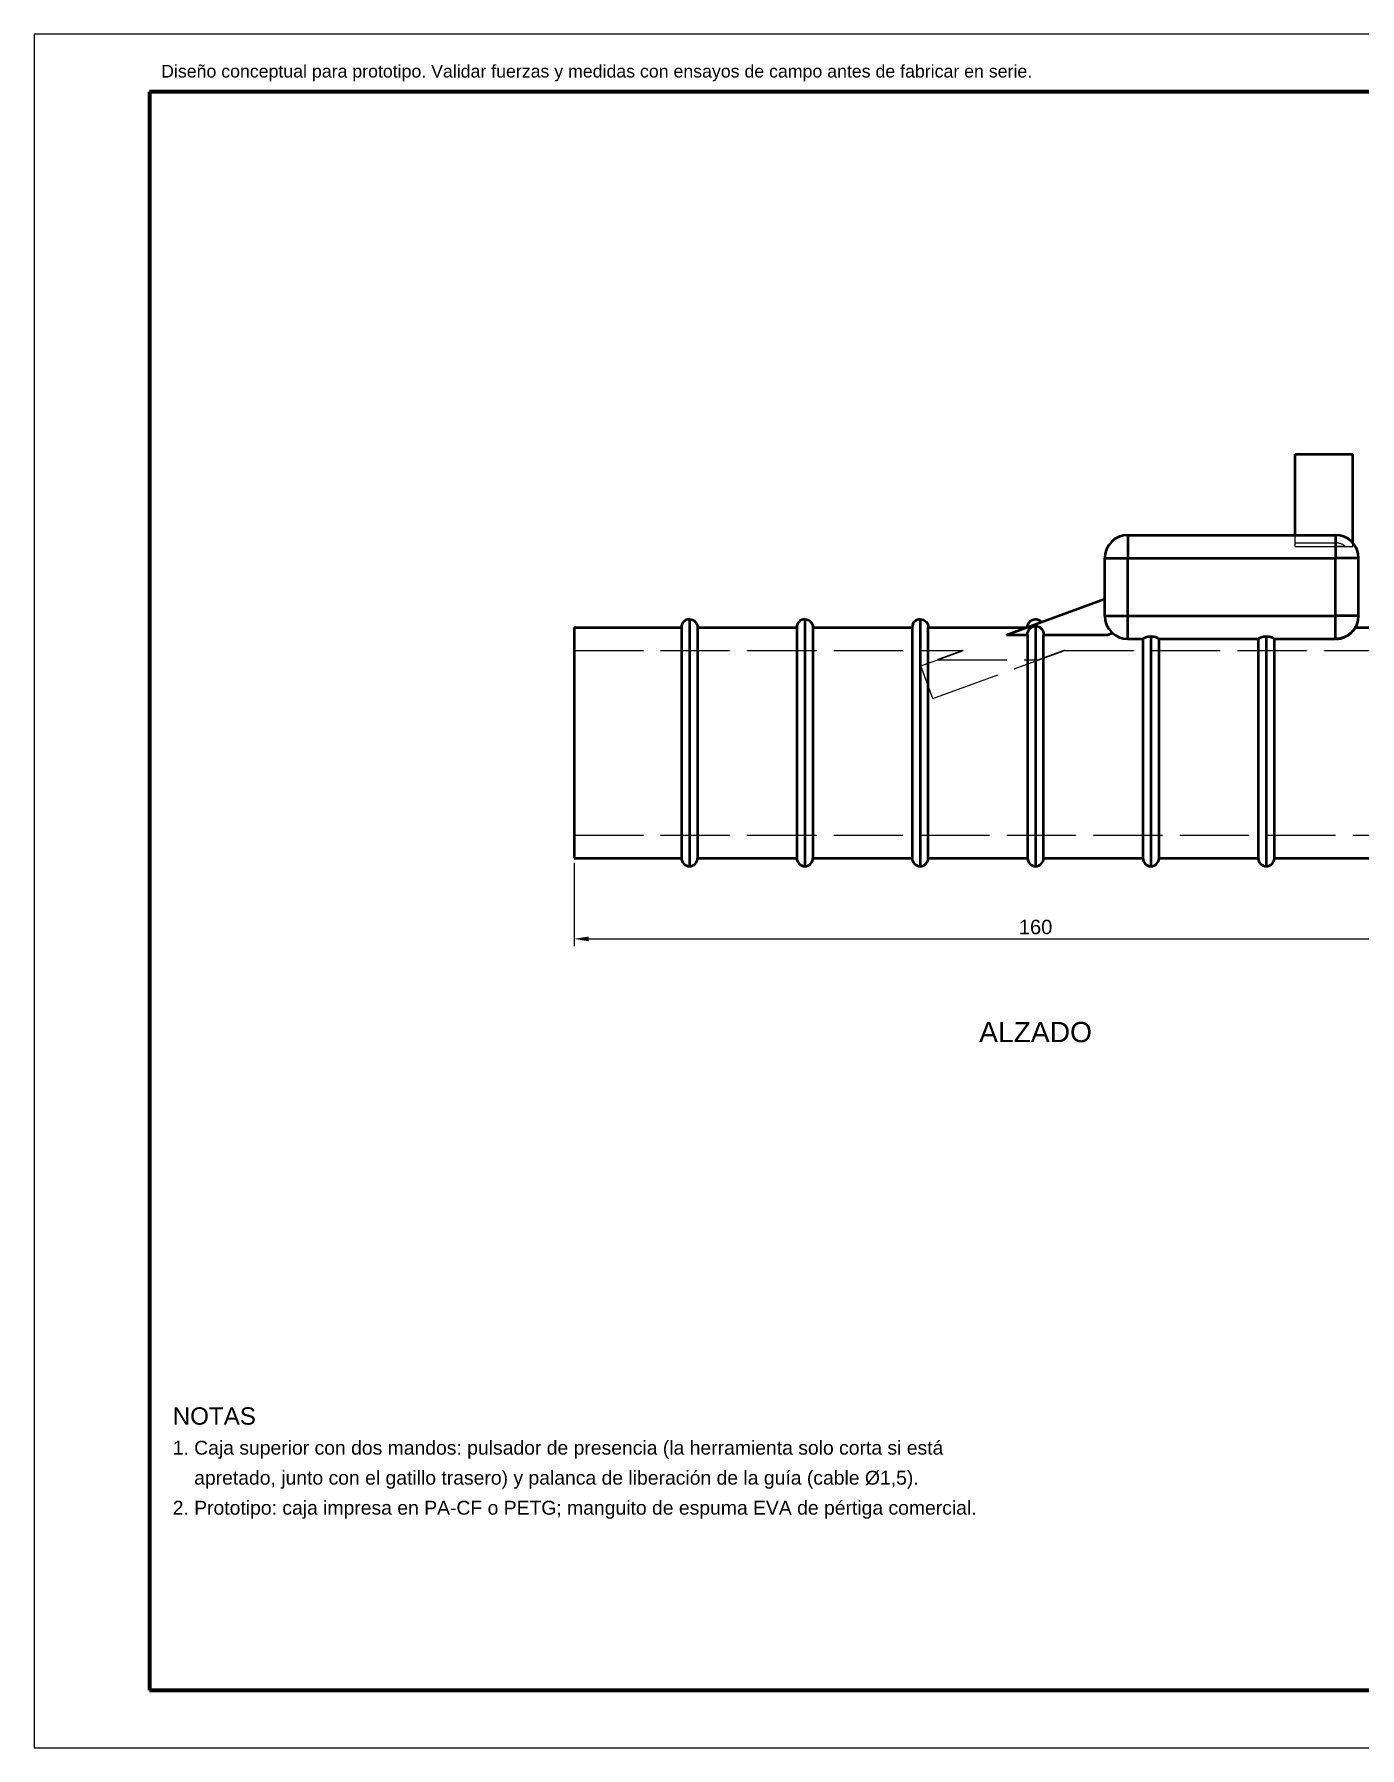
# Model space of a CAD drawing. Header units: millimetres. Extents: x 0 to 420, y 0 to 297.
# Drawn here: x 0 to 229.8, y 0 to 297 of the extents above; entities that cross this region are included whole.
import ezdxf
from ezdxf.enums import TextEntityAlignment as Align

# ---------------------------------------------------------------- set-up
doc = ezdxf.new("R2010")
doc.units = ezdxf.units.MM
doc.linetypes.add('ACAD_ISO02W100', pattern=[15, 12, -3])
for name, color, linetype, lineweight in [('COTAS', 4, 'Continuous', 18), ('MARCO', 7, 'Continuous', 70), ('OCULTAS', 8, 'ACAD_ISO02W100', 25), ('TEXTO', 7, 'Continuous', 25), ('VISIBLE', 7, 'Continuous', 50)]:
    doc.layers.add(name, color=color, linetype=linetype, lineweight=lineweight)
doc.styles.get("Standard").update_dxf_attribs({"font": 'arial.ttf'})
doc.dimstyles.new('ISO25', dxfattribs={"dimtxt": 2.5, "dimasz": 2.5, "dimexe": 1.25, "dimexo": 0.8, "dimgap": 0.8, "dimtad": 1, "dimdec": 1, "dimtxsty": 'Standard', "dimcen": 2.5, "dimclrd": 4, "dimclre": 4, "dimclrt": 7, "dimazin": 3, "dimtfac": 1, "dimtmove": 0, "dimatfit": 3})

msp = doc.modelspace()

# ---------------------------------------------------------------- linework, layer by layer
at = {"layer": 'MARCO'}
for p, q in [((410, 287), (20, 287)), ((20, 287), (20, 10)), ((20, 10), (410, 10))]:
    msp.add_line(p, q, dxfattribs=at)
at = {"layer": 'OCULTAS'}
for p, q in [((218.6, 208.2), (218.6, 224.2)), ((218.6, 224.2), (228.6, 224.2)), ((228.6, 208.2), (228.6, 224.2)), ((189.6, 210.2), (225.6, 210.2)), ((218.6, 208.85), (218.6, 210.2)), ((218.6, 208.85), (225.6, 208.85)), ((218.6, 208.2), (225.6, 208.2)), ((218.6, 208.2), (228.6, 208.2)), ((227.33, 208.2), (228.6, 208.2)), ((228.6, 208.2), (228.6, 208.85)), ((185.6, 196.2), (185.6, 206.2)), ((189.6, 196.2), (189.6, 206.2)), ((189.6, 206.2), (225.6, 206.2)), ((225.6, 196.2), (225.6, 206.2)), ((229.6, 196.2), (229.6, 206.2)), ((168.58, 192.93), (185.6, 199.13)), ((185.6, 196.2), (185.6, 199.13)), ((185.6, 196.2), (185.6, 199.13)), ((189.6, 196.2), (225.6, 196.2)), ((186.12, 192.93), (186.92, 193.23)), ((93.6, 190.2), (161.07, 190.2)), ((168.58, 192.93), (172.2, 192.93)), ((175, 192.93), (186.12, 192.93)), ((178.61, 190.2), (253.6, 190.2)), ((189.6, 192.2), (192.2, 192.2)), ((189.6, 192.2), (192.2, 192.2)), ((189.6, 192.2), (192.21, 192.2)), ((194.99, 192.2), (195, 192.2)), ((195, 192.2), (212.2, 192.2)), ((195, 192.2), (212.2, 192.2)), ((212.2, 192.2), (212.21, 192.2)), ((214.99, 192.2), (225.6, 192.2)), ((215, 192.2), (225.6, 192.2)), ((215, 192.2), (225.6, 192.2)), ((153.72, 187.53), (156.64, 188.59)), ((153.72, 187.53), (156.64, 188.59)), ((155.77, 181.89), (153.72, 187.53)), ((155.77, 181.89), (153.72, 187.53)), ((155.77, 181.89), (174.18, 188.59)), ((155.77, 181.89), (174.18, 188.59)), ((156.64, 188.59), (174.18, 188.59)), ((156.64, 188.59), (174.18, 188.59)), ((93.6, 158.2), (253.6, 158.2))]:
    msp.add_line(p, q, dxfattribs=at)
for centre, radius, start, end in [((189.6, 206.2), 4, 90, 180), ((189.6, 206.2), 4, 90, 180), ((225.6, 206.2), 4, 0, 90), ((225.6, 206.2), 4, 0, 90), ((225.6, 206.2), 2.65, 49.1066, 90), ((189.6, 196.2), 4, -180, -131.9757), ((189.6, 196.2), 4, -180, -131.9757), ((189.6, 196.2), 4, -180, -90), ((189.6, 196.2), 4, -180, -90), ((225.6, 196.2), 4, 270, 360), ((225.6, 196.2), 4, 270, 360)]:
    msp.add_arc(centre, radius, start, end, dxfattribs=at)
for points, degree, knots in [([(189.6, 206.2), (189.6, 206.65), (189.6, 207.09), (189.6, 207.31), (189.6, 207.52), (189.6, 207.73), (189.6, 207.94), (189.6, 208.13), (189.6, 208.33), (189.6, 208.51), (189.6, 208.69), (189.6, 208.86), (189.6, 209.03), (189.6, 209.18), (189.6, 209.33), (189.6, 209.46), (189.6, 209.59), (189.6, 209.7), (189.6, 209.8), (189.6, 209.89), (189.6, 209.98), (189.6, 210.04), (189.6, 210.1), (189.6, 210.14), (189.6, 210.17), (189.6, 210.19), (189.6, 210.2)], 2, [0, 0, 0, 0.142857, 0.142857, 0.214286, 0.214286, 0.285714, 0.285714, 0.357143, 0.357143, 0.428571, 0.428571, 0.5, 0.5, 0.571429, 0.571429, 0.642857, 0.642857, 0.714286, 0.714286, 0.785714, 0.785714, 0.857143, 0.857143, 0.928571, 0.928571, 1, 1, 1]), ([(189.6, 206.2), (189.15, 206.2), (188.71, 206.2), (188.49, 206.2), (188.28, 206.2), (188.07, 206.2), (187.86, 206.2), (187.67, 206.2), (187.47, 206.2), (187.29, 206.2), (187.11, 206.2), (186.94, 206.2), (186.77, 206.2), (186.62, 206.2), (186.47, 206.2), (186.34, 206.2), (186.21, 206.2), (186.1, 206.2), (186, 206.2), (185.91, 206.2), (185.82, 206.2), (185.76, 206.2), (185.7, 206.2), (185.66, 206.2), (185.63, 206.2), (185.61, 206.2), (185.6, 206.2)], 2, [0, 0, 0, 0.142857, 0.142857, 0.214286, 0.214286, 0.285714, 0.285714, 0.357143, 0.357143, 0.428571, 0.428571, 0.5, 0.5, 0.571429, 0.571429, 0.642857, 0.642857, 0.714286, 0.714286, 0.785714, 0.785714, 0.857143, 0.857143, 0.928571, 0.928571, 1, 1, 1]), ([(225.6, 206.2), (226.05, 206.2), (226.49, 206.2), (226.71, 206.2), (226.92, 206.2), (227.13, 206.2), (227.34, 206.2), (227.53, 206.2), (227.73, 206.2), (227.91, 206.2), (228.09, 206.2), (228.26, 206.2), (228.43, 206.2), (228.58, 206.2), (228.73, 206.2), (228.86, 206.2), (228.99, 206.2), (229.1, 206.2), (229.2, 206.2), (229.29, 206.2), (229.38, 206.2), (229.44, 206.2), (229.5, 206.2), (229.54, 206.2), (229.57, 206.2), (229.59, 206.2), (229.6, 206.2)], 2, [0, 0, 0, 0.142857, 0.142857, 0.214286, 0.214286, 0.285714, 0.285714, 0.357143, 0.357143, 0.428571, 0.428571, 0.5, 0.5, 0.571429, 0.571429, 0.642857, 0.642857, 0.714286, 0.714286, 0.785714, 0.785714, 0.857143, 0.857143, 0.928571, 0.928571, 1, 1, 1]), ([(185.6, 196.2), (185.61, 196.2), (185.63, 196.2), (185.66, 196.2), (185.7, 196.2), (185.76, 196.2), (185.82, 196.2), (185.91, 196.2), (186, 196.2), (186.1, 196.2), (186.21, 196.2), (186.34, 196.2), (186.47, 196.2), (186.62, 196.2), (186.77, 196.2), (186.94, 196.2), (187.11, 196.2), (187.29, 196.2), (187.47, 196.2), (187.67, 196.2), (187.86, 196.2), (188.07, 196.2), (188.28, 196.2), (188.49, 196.2), (188.71, 196.2), (189.15, 196.2), (189.6, 196.2)], 2, [0, 0, 0, 0.1122, 0.1122, 0.224399, 0.224399, 0.336599, 0.336599, 0.448799, 0.448799, 0.560999, 0.560999, 0.673198, 0.673198, 0.785398, 0.785398, 0.897598, 0.897598, 1.009798, 1.009798, 1.121997, 1.121997, 1.234197, 1.234197, 1.346397, 1.346397, 1.570796, 1.570796, 1.570796]), ([(189.6, 192.2), (189.6, 192.21), (189.6, 192.23), (189.6, 192.26), (189.6, 192.3), (189.6, 192.36), (189.6, 192.42), (189.6, 192.51), (189.6, 192.6), (189.6, 192.7), (189.6, 192.81), (189.6, 192.94), (189.6, 193.07), (189.6, 193.22), (189.6, 193.37), (189.6, 193.54), (189.6, 193.71), (189.6, 193.89), (189.6, 194.07), (189.6, 194.27), (189.6, 194.46), (189.6, 194.67), (189.6, 194.88), (189.6, 195.09), (189.6, 195.31), (189.6, 195.75), (189.6, 196.2)], 2, [0, 0, 0, 0.071429, 0.071429, 0.142857, 0.142857, 0.214286, 0.214286, 0.285714, 0.285714, 0.357143, 0.357143, 0.428571, 0.428571, 0.5, 0.5, 0.571429, 0.571429, 0.642857, 0.642857, 0.714286, 0.714286, 0.785714, 0.785714, 0.857143, 0.857143, 1, 1, 1]), ([(225.6, 192.2), (225.6, 192.21), (225.6, 192.23), (225.6, 192.26), (225.6, 192.3), (225.6, 192.36), (225.6, 192.42), (225.6, 192.51), (225.6, 192.6), (225.6, 192.7), (225.6, 192.81), (225.6, 192.94), (225.6, 193.07), (225.6, 193.22), (225.6, 193.37), (225.6, 193.54), (225.6, 193.71), (225.6, 193.89), (225.6, 194.07), (225.6, 194.27), (225.6, 194.46), (225.6, 194.67), (225.6, 194.88), (225.6, 195.09), (225.6, 195.31), (225.6, 195.75), (225.6, 196.2)], 2, [0, 0, 0, 0.071429, 0.071429, 0.142857, 0.142857, 0.214286, 0.214286, 0.285714, 0.285714, 0.357143, 0.357143, 0.428571, 0.428571, 0.5, 0.5, 0.571429, 0.571429, 0.642857, 0.642857, 0.714286, 0.714286, 0.785714, 0.785714, 0.857143, 0.857143, 1, 1, 1]), ([(229.6, 196.2), (229.59, 196.2), (229.57, 196.2), (229.54, 196.2), (229.5, 196.2), (229.44, 196.2), (229.38, 196.2), (229.29, 196.2), (229.2, 196.2), (229.1, 196.2), (228.99, 196.2), (228.86, 196.2), (228.73, 196.2), (228.58, 196.2), (228.43, 196.2), (228.26, 196.2), (228.09, 196.2), (227.91, 196.2), (227.73, 196.2), (227.53, 196.2), (227.34, 196.2), (227.13, 196.2), (226.92, 196.2), (226.71, 196.2), (226.49, 196.2), (226.05, 196.2), (225.6, 196.2)], 2, [0, 0, 0, 0.1122, 0.1122, 0.224399, 0.224399, 0.336599, 0.336599, 0.448799, 0.448799, 0.560999, 0.560999, 0.673198, 0.673198, 0.785398, 0.785398, 0.897598, 0.897598, 1.009798, 1.009798, 1.121997, 1.121997, 1.234197, 1.234197, 1.346397, 1.346397, 1.570796, 1.570796, 1.570796]), ([(152.2, 154.2), (152.2, 154.2), (152.2, 154.72), (152.2, 155.72), (152.2, 156.72), (152.2, 158.2), (152.2, 160.05), (152.2, 161.9), (152.2, 164.12), (152.2, 166.55), (152.2, 168.97), (152.2, 171.59), (152.2, 174.21), (152.2, 176.84), (152.2, 179.46), (152.2, 181.88), (152.2, 184.3), (152.2, 186.52), (152.2, 188.37), (152.2, 190.21), (152.2, 191.69), (152.2, 192.68), (152.2, 193.68), (152.2, 194.2), (152.2, 194.2)], 3, [0, 0, 0, 0, 0.062454, 0.062454, 0.062454, 0.1249081, 0.1249081, 0.1249081, 0.187508, 0.187508, 0.187508, 0.2501079, 0.2501079, 0.2501079, 0.3127078, 0.3127078, 0.3127078, 0.3753077, 0.3753077, 0.3753077, 0.4376538, 0.4376538, 0.4376538, 0.4999999, 0.4999999, 0.4999999, 0.4999999]), ([(155, 194.2), (155, 194.2), (155, 194.2), (155, 194.2), (155, 194.2), (155, 193.67), (155, 192.66), (155, 191.66), (155, 190.17), (155, 188.31), (155, 186.45), (155, 184.24), (155, 181.82), (155, 179.4), (155, 176.79), (155, 174.17), (155, 171.55), (155, 168.93), (155, 166.51), (155, 164.09), (155, 161.87), (155, 160.02), (155, 158.18), (155, 156.71), (155, 155.71), (155, 154.72), (155, 154.2), (155, 154.2)], 3, [0, 0, 0, 0, 0.000417, 0.000417, 0.000417, 0.125617, 0.125617, 0.125617, 0.250817, 0.250817, 0.250817, 0.375617, 0.375617, 0.375617, 0.500417, 0.500417, 0.500417, 0.625617, 0.625617, 0.625617, 0.750817, 0.750817, 0.750817, 0.875408, 0.875408, 0.875408, 1, 1, 1, 1]), ([(172.2, 194.25), (172.2, 194.25), (172.2, 194.25), (172.23, 194.26), (172.24, 194.27), (172.27, 194.28), (172.31, 194.29), (172.35, 194.31), (172.41, 194.33), (172.52, 194.37), (172.59, 194.39), (172.67, 194.42), (172.8, 194.47), (172.91, 194.51), (173.06, 194.57), (173.22, 194.62), (173.49, 194.72), (173.69, 194.79), (173.83, 194.85), (174.06, 194.93), (174.2, 194.98), (174.31, 195.02), (174.41, 195.06), (174.49, 195.08), (174.53, 195.1), (174.61, 195.13), (174.64, 195.14), (174.64, 195.14)], 3, [0, 0, 0, 0, 0.225168, 0.225168, 0.225168, 0.313333, 0.313333, 0.313333, 0.405419, 0.405419, 0.405419, 0.458185, 0.458185, 0.458185, 0.502669, 0.502669, 0.502669, 0.579999, 0.579999, 0.579999, 0.701723, 0.701723, 0.701723, 0.820774, 0.820774, 0.820774, 1, 1, 1, 1]), ([(173.6, 194.76), (173.47, 194.71), (173.29, 194.65), (173.1, 194.58), (172.97, 194.53), (172.85, 194.49), (172.77, 194.46), (172.7, 194.43), (172.64, 194.41), (172.6, 194.4), (172.54, 194.38), (172.49, 194.36), (172.46, 194.35), (172.35, 194.31), (172.3, 194.29), (172.27, 194.28), (172.25, 194.27), (172.23, 194.26), (172.22, 194.26), (172.2, 194.25), (172.2, 194.25), (172.2, 194.25)], 3, [0, 0, 0, 0, 0.0490191, 0.0490191, 0.0490191, 0.0837627, 0.0837627, 0.0837627, 0.1107515, 0.1107515, 0.1107515, 0.1449646, 0.1449646, 0.1449646, 0.243534, 0.243534, 0.243534, 0.3169041, 0.3169041, 0.3169041, 0.4999366, 0.4999366, 0.4999366, 0.4999366]), ([(172.2, 192.93), (172.2, 193.3), (172.33, 193.67), (172.57, 193.95), (172.83, 194.25), (173.21, 194.42), (173.6, 194.42)], 3, [0, 0, 0, 0, 0.483867, 0.483867, 0.483867, 1, 1, 1, 1]), ([(174.64, 195.14), (174.64, 195.14), (174.58, 195.12), (174.43, 195.06), (174.37, 195.04), (174.28, 195.01), (174.18, 194.97), (174.05, 194.92), (173.88, 194.86), (173.6, 194.76)], 3, [0, 0, 0, 0, 0.543014, 0.543014, 0.543014, 0.751474, 0.751474, 0.751474, 1, 1, 1, 1]), ([(173.6, 194.42), (173.99, 194.42), (174.37, 194.25), (174.62, 193.95), (174.87, 193.68), (175, 193.31), (175, 192.93)], 3, [0, 0, 0, 0, 0.515767, 0.515767, 0.515767, 1, 1, 1, 1]), ([(186.92, 193.23), (187.19, 192.99), (187.57, 192.7), (188.17, 192.46), (188.32, 192.4), (188.49, 192.35), (188.67, 192.31), (188.95, 192.24), (189.28, 192.2), (189.6, 192.2)], 3, [0, 0, 0, 0, 0.604786, 0.604786, 0.604786, 0.756674, 0.756674, 0.756674, 1, 1, 1, 1]), ([(189.6, 192.2), (189.23, 192.2), (188.86, 192.25), (188.55, 192.34), (188.32, 192.4), (188.12, 192.48), (187.94, 192.56), (187.47, 192.78), (187.16, 193.02), (186.92, 193.23)], 3, [0, 0, 0, 0, 0.0548322, 0.0548322, 0.0548322, 0.0939407, 0.0939407, 0.0939407, 0.1968763, 0.1968763, 0.1968763, 0.1968763]), ([(172.2, 154.2), (172.2, 154.2), (172.2, 154.72), (172.2, 155.74), (172.2, 156.74), (172.2, 158.24), (172.2, 160.11), (172.2, 161.96), (172.2, 164.18), (172.2, 166.6), (172.2, 169.02), (172.2, 171.63), (172.2, 174.24), (172.2, 176.87), (172.2, 179.49), (172.2, 181.91), (172.2, 184.33), (172.2, 186.54), (172.2, 188.39), (172.2, 190.39), (172.2, 191.95), (172.2, 192.93)], 3, [0, 0, 0, 0, 0.0627743, 0.0627743, 0.0627743, 0.1255485, 0.1255485, 0.1255485, 0.1879486, 0.1879486, 0.1879486, 0.2503487, 0.2503487, 0.2503487, 0.3129486, 0.3129486, 0.3129486, 0.3755485, 0.3755485, 0.3755485, 0.4430907, 0.4430907, 0.4430907, 0.4430907]), ([(175, 192.93), (175, 191.93), (175, 190.34), (175, 188.3), (175, 186.44), (175, 184.22), (175, 181.81), (175, 179.39), (175, 176.77), (175, 174.16), (175, 171.54), (175, 168.92), (175, 166.5), (175, 164.08), (175, 161.86), (175, 160.01), (175, 158.17), (175, 156.7), (175, 155.71), (175, 154.71), (175, 154.2), (175, 154.2)], 3, [0, 0, 0, 0, 0.154822, 0.154822, 0.154822, 0.295651, 0.295651, 0.295651, 0.43648, 0.43648, 0.43648, 0.57776, 0.57776, 0.57776, 0.71904, 0.71904, 0.71904, 0.85952, 0.85952, 0.85952, 1, 1, 1, 1]), ([(192.2, 154.2), (192.2, 154.2), (192.2, 154.72), (192.2, 155.72), (192.2, 156.72), (192.2, 158.21), (192.2, 160.06), (192.2, 161.91), (192.2, 164.13), (192.2, 166.56), (192.2, 168.98), (192.2, 171.6), (192.2, 174.22), (192.2, 176.85), (192.2, 179.47), (192.2, 181.89), (192.2, 184.31), (192.2, 186.53), (192.2, 188.38), (192.2, 189.94), (192.2, 191.24), (192.2, 192.2)], 3, [0, 0, 0, 0, 0.0624981, 0.0624981, 0.0624981, 0.1249961, 0.1249961, 0.1249961, 0.187596, 0.187596, 0.187596, 0.2501959, 0.2501959, 0.2501959, 0.3127958, 0.3127958, 0.3127958, 0.3753958, 0.3753958, 0.3753958, 0.4282161, 0.4282161, 0.4282161, 0.4282161]), ([(192.21, 192.2), (192.21, 192.2), (192.24, 192.22), (192.29, 192.26), (192.37, 192.32), (192.5, 192.4), (192.69, 192.48), (192.95, 192.58), (193.27, 192.65), (193.6, 192.65)], 3, [0, 0, 0, 0, 0.226074, 0.226074, 0.226074, 0.552986, 0.552986, 0.552986, 1, 1, 1, 1]), ([(193.6, 192.65), (193.93, 192.65), (194.25, 192.58), (194.51, 192.48), (194.7, 192.41), (194.83, 192.32), (194.91, 192.26), (194.96, 192.22), (194.99, 192.2), (194.99, 192.2)], 3, [0, 0, 0, 0, 0.446792, 0.446792, 0.446792, 0.773743, 0.773743, 0.773743, 1, 1, 1, 1]), ([(195, 192.2), (195, 191.22), (195, 189.89), (195, 188.29), (195, 186.44), (195, 184.22), (195, 181.8), (195, 179.38), (195, 176.77), (195, 174.16), (195, 171.54), (195, 168.93), (195, 166.52), (195, 164.1), (195, 161.89), (195, 160.04), (195, 158.2), (195, 156.72), (195, 155.72), (195, 154.72), (195, 154.2), (195, 154.2)], 3, [0, 0, 0, 0, 0.125556, 0.125556, 0.125556, 0.271277, 0.271277, 0.271277, 0.416998, 0.416998, 0.416998, 0.562719, 0.562719, 0.562719, 0.708439, 0.708439, 0.708439, 0.85422, 0.85422, 0.85422, 1, 1, 1, 1]), ([(212.2, 154.2), (212.2, 154.2), (212.2, 154.72), (212.2, 155.73), (212.2, 156.74), (212.2, 158.23), (212.2, 160.1), (212.2, 161.95), (212.2, 164.17), (212.2, 166.59), (212.2, 169), (212.2, 171.62), (212.2, 174.23), (212.2, 176.85), (212.2, 179.47), (212.2, 181.89), (212.2, 184.31), (212.2, 186.53), (212.2, 188.38), (212.2, 189.94), (212.2, 191.24), (212.2, 192.2)], 3, [0, 0, 0, 0, 0.0627205, 0.0627205, 0.0627205, 0.1254411, 0.1254411, 0.1254411, 0.1878412, 0.1878412, 0.1878412, 0.2502413, 0.2502413, 0.2502413, 0.3128412, 0.3128412, 0.3128412, 0.3754411, 0.3754411, 0.3754411, 0.428216, 0.428216, 0.428216, 0.428216]), ([(212.21, 192.2), (212.21, 192.2), (212.24, 192.22), (212.29, 192.26), (212.37, 192.32), (212.5, 192.4), (212.69, 192.48), (212.95, 192.58), (213.27, 192.65), (213.6, 192.65)], 3, [0, 0, 0, 0, 0.226074, 0.226074, 0.226074, 0.552986, 0.552986, 0.552986, 1, 1, 1, 1]), ([(213.6, 192.65), (213.93, 192.65), (214.25, 192.58), (214.51, 192.48), (214.7, 192.41), (214.83, 192.32), (214.91, 192.26), (214.96, 192.22), (214.99, 192.2), (214.99, 192.2)], 3, [0, 0, 0, 0, 0.446792, 0.446792, 0.446792, 0.773743, 0.773743, 0.773743, 1, 1, 1, 1]), ([(215, 192.2), (215, 191.22), (215, 189.91), (215, 188.32), (215, 186.47), (215, 184.25), (215, 181.84), (215, 179.42), (215, 176.81), (215, 174.19), (215, 171.57), (215, 168.95), (215, 166.53), (215, 164.11), (215, 161.89), (215, 160.04), (215, 158.19), (215, 156.71), (215, 155.72), (215, 154.72), (215, 154.2), (215, 154.2)], 3, [0, 0, 0, 0, 0.124834, 0.124834, 0.124834, 0.270555, 0.270555, 0.270555, 0.416276, 0.416276, 0.416276, 0.562464, 0.562464, 0.562464, 0.708651, 0.708651, 0.708651, 0.854326, 0.854326, 0.854326, 1, 1, 1, 1])]:
    msp.add_open_spline(points, degree=degree, knots=knots, dxfattribs=at)
for points, degree in [([(218.6, 208.2), (218.6, 208.55), (218.6, 208.85)], 2), ([(225.6, 208.85), (225.6, 209.02), (225.6, 209.19), (225.6, 209.34), (225.6, 209.49), (225.6, 209.62), (225.6, 209.74), (225.6, 209.85), (225.6, 209.94), (225.6, 210.02), (225.6, 210.08), (225.6, 210.13), (225.6, 210.17), (225.6, 210.19), (225.6, 210.2)], 1), ([(227.33, 208.2), (226.81, 208.2), (226.2, 208.2), (225.6, 208.2)], 3), ([(225.6, 206.2), (225.6, 206.9), (225.6, 207.6), (225.6, 208.2)], 3), ([(93.6, 154.2), (93.6, 154.7), (93.6, 156.18), (93.6, 158.56), (93.6, 161.73), (93.6, 165.52), (93.6, 169.75), (93.6, 174.2), (93.6, 178.65), (93.6, 182.88), (93.6, 186.67), (93.6, 189.84), (93.6, 192.22), (93.6, 193.7), (93.6, 194.2)], 1), ([(112.2, 154.2), (112.2, 154.7), (112.2, 156.18), (112.2, 158.56), (112.2, 161.73), (112.2, 165.52), (112.2, 169.75), (112.2, 174.2), (112.2, 178.65), (112.2, 182.88), (112.2, 186.67), (112.2, 189.84), (112.2, 192.22), (112.2, 193.7), (112.2, 194.2)], 1), ([(113.6, 152.8), (113.6, 153.34), (113.6, 154.92), (113.6, 157.47), (113.6, 160.86), (113.6, 164.91), (113.6, 169.44), (113.6, 174.2), (113.6, 178.96), (113.6, 183.49), (113.6, 187.54), (113.6, 190.93), (113.6, 193.48), (113.6, 195.06), (113.6, 195.6)], 1), ([(115, 154.2), (115, 154.7), (115, 156.18), (115, 158.56), (115, 161.73), (115, 165.52), (115, 169.75), (115, 174.2), (115, 178.65), (115, 182.88), (115, 186.67), (115, 189.84), (115, 192.22), (115, 193.7), (115, 194.2)], 1), ([(132.2, 154.2), (132.2, 154.7), (132.2, 156.18), (132.2, 158.56), (132.2, 161.73), (132.2, 165.52), (132.2, 169.75), (132.2, 174.2), (132.2, 178.65), (132.2, 182.88), (132.2, 186.67), (132.2, 189.84), (132.2, 192.22), (132.2, 193.7), (132.2, 194.2)], 1), ([(133.6, 152.8), (133.6, 153.34), (133.6, 154.92), (133.6, 157.47), (133.6, 160.86), (133.6, 164.91), (133.6, 169.44), (133.6, 174.2), (133.6, 178.96), (133.6, 183.49), (133.6, 187.54), (133.6, 190.93), (133.6, 193.48), (133.6, 195.06), (133.6, 195.6)], 1), ([(135, 154.2), (135, 154.7), (135, 156.18), (135, 158.56), (135, 161.73), (135, 165.52), (135, 169.75), (135, 174.2), (135, 178.65), (135, 182.88), (135, 186.67), (135, 189.84), (135, 192.22), (135, 193.7), (135, 194.2)], 1), ([(153.6, 152.8), (153.6, 153.34), (153.6, 154.92), (153.6, 157.47), (153.6, 160.86), (153.6, 164.91), (153.6, 169.44), (153.6, 174.2), (153.6, 178.96), (153.6, 183.49), (153.6, 187.54), (153.6, 190.93), (153.6, 193.48), (153.6, 195.06), (153.6, 195.6)], 1), ([(168.58, 192.93), (169.06, 193.11), (169.5, 193.27), (169.9, 193.42), (170.27, 193.55), (170.61, 193.67), (170.91, 193.78), (171.18, 193.88), (171.41, 193.97), (171.61, 194.04), (171.77, 194.1), (171.9, 194.14), (171.99, 194.17), (172.04, 194.19), (172.06, 194.2)], 1), ([(172.06, 194.2), (172.04, 194.19), (171.99, 194.17), (171.9, 194.14), (171.77, 194.1), (171.61, 194.04), (171.41, 193.97), (171.18, 193.88), (170.91, 193.78), (170.61, 193.67), (170.27, 193.55), (169.9, 193.42), (169.5, 193.27), (169.06, 193.11), (168.58, 192.93)], 1), ([(173.6, 152.8), (173.6, 153.23), (173.6, 154.5), (173.6, 156.56), (173.6, 159.33), (173.6, 162.69), (173.6, 166.52), (173.6, 170.65), (173.6, 174.93), (173.6, 179.17), (173.6, 183.22), (173.6, 186.91), (173.6, 190.08), (173.6, 192.62), (173.6, 194.42)], 1), ([(186.92, 193.23), (186.55, 193.09), (186.12, 192.93)], 2), ([(186.12, 192.93), (186.55, 193.09), (186.92, 193.23)], 2), ([(93.6, 158.2), (93.6, 158.6), (93.6, 159.78), (93.6, 161.69), (93.6, 164.22), (93.6, 167.26), (93.6, 170.64), (93.6, 174.2), (93.6, 177.76), (93.6, 181.14), (93.6, 184.18), (93.6, 186.71), (93.6, 188.62), (93.6, 189.8), (93.6, 190.2)], 1), ([(93.6, 190.2), (93.6, 189.8), (93.6, 188.62), (93.6, 186.71), (93.6, 184.18), (93.6, 181.14), (93.6, 177.76), (93.6, 174.2), (93.6, 170.64), (93.6, 167.26), (93.6, 164.22), (93.6, 161.69), (93.6, 159.78), (93.6, 158.6), (93.6, 158.2)], 1), ([(156.64, 188.59), (157.24, 188.81), (157.8, 189.01), (158.31, 189.2), (158.79, 189.37), (159.22, 189.53), (159.6, 189.67), (159.95, 189.79), (160.24, 189.9), (160.49, 189.99), (160.7, 190.07), (160.86, 190.12), (160.98, 190.17), (161.04, 190.19), (161.07, 190.2)], 1), ([(161.07, 190.2), (161.04, 190.19), (160.98, 190.17), (160.86, 190.12), (160.7, 190.07), (160.49, 189.99), (160.24, 189.9), (159.95, 189.79), (159.6, 189.67), (159.22, 189.53), (158.79, 189.37), (158.31, 189.2), (157.8, 189.01), (157.24, 188.81), (156.64, 188.59)], 1), ([(174.18, 188.59), (174.78, 188.81), (175.34, 189.01), (175.86, 189.2), (176.33, 189.37), (176.76, 189.53), (177.15, 189.67), (177.49, 189.79), (177.78, 189.9), (178.04, 189.99), (178.24, 190.07), (178.4, 190.12), (178.52, 190.17), (178.59, 190.19), (178.61, 190.2)], 1), ([(178.61, 190.2), (178.59, 190.19), (178.52, 190.17), (178.4, 190.12), (178.24, 190.07), (178.04, 189.99), (177.78, 189.9), (177.49, 189.79), (177.15, 189.67), (176.76, 189.53), (176.33, 189.37), (175.86, 189.2), (175.34, 189.01), (174.78, 188.81), (174.18, 188.59)], 1), ([(192.2, 192.2), (192.2, 192.2), (192.21, 192.2)], 2), ([(192.2, 192.2), (192.2, 192.2), (192.21, 192.2)], 2), ([(193.6, 152.8), (193.6, 153.17), (193.6, 154.27), (193.6, 156.06), (193.6, 158.48), (193.6, 161.44), (193.6, 164.85), (193.6, 168.58), (193.6, 172.51), (193.6, 176.49), (193.6, 180.39), (193.6, 184.08), (193.6, 187.43), (193.6, 190.32), (193.6, 192.65)], 1), ([(194.99, 192.2), (195, 192.2), (195, 192.2)], 2), ([(194.99, 192.2), (195, 192.2), (195, 192.2)], 2), ([(212.2, 192.2), (212.2, 192.2), (212.21, 192.2)], 2), ([(212.2, 192.2), (212.2, 192.2), (212.21, 192.2)], 2), ([(213.6, 152.8), (213.6, 153.17), (213.6, 154.27), (213.6, 156.06), (213.6, 158.48), (213.6, 161.44), (213.6, 164.85), (213.6, 168.58), (213.6, 172.51), (213.6, 176.49), (213.6, 180.39), (213.6, 184.08), (213.6, 187.43), (213.6, 190.32), (213.6, 192.65)], 1), ([(214.99, 192.2), (215, 192.2), (215, 192.2)], 2), ([(214.99, 192.2), (215, 192.2), (215, 192.2)], 2), ([(225.6, 192.2), (225.76, 192.2)], 1), ([(225.75, 192.2), (225.61, 192.2)], 1)]:
    msp.add_open_spline(points, degree=degree, dxfattribs=at)
at = {"layer": 'TEXTO'}
for p, q in [((420, 297), (0, 297)), ((0, 297), (0, 0)), ((0, 0), (420, 0))]:
    msp.add_line(p, q, dxfattribs=at)
at = {"layer": 'VISIBLE'}
for p, q in [((218.6, 210.2), (218.6, 224.2)), ((218.6, 224.2), (228.6, 224.2)), ((228.6, 208.85), (228.6, 224.2)), ((189.6, 210.2), (225.6, 210.2)), ((185.6, 196.2), (185.6, 206.2)), ((189.6, 196.2), (189.6, 206.2)), ((189.6, 206.2), (225.6, 206.2)), ((225.6, 196.2), (225.6, 206.2)), ((229.6, 196.2), (229.6, 206.2)), ((168.58, 192.93), (185.6, 199.13)), ((189.6, 196.2), (225.6, 196.2)), ((93.6, 194.2), (112.2, 194.2)), ((115, 194.2), (132.2, 194.2)), ((135, 194.2), (152.2, 194.2)), ((155, 194.2), (172.06, 194.2)), ((186.12, 192.93), (186.92, 193.23)), ((229.06, 194.2), (232.2, 194.2)), ((168.58, 192.93), (172.2, 192.93)), ((175, 192.93), (186.12, 192.93)), ((189.6, 192.2), (192.21, 192.2)), ((194.99, 192.2), (212.21, 192.2)), ((195, 192.2), (212.2, 192.2)), ((214.99, 192.2), (225.6, 192.2)), ((93.6, 154.2), (112.2, 154.2)), ((115, 154.2), (132.2, 154.2)), ((135, 154.2), (152.2, 154.2)), ((155, 154.2), (172.2, 154.2)), ((175, 154.2), (192.2, 154.2)), ((195, 154.2), (212.2, 154.2)), ((215, 154.2), (232.2, 154.2))]:
    msp.add_line(p, q, dxfattribs=at)
for centre, radius, start, end in [((189.6, 206.2), 4, 450, 540), ((189.6, 206.2), 4, 450, 540), ((225.6, 206.2), 4, -360, -270), ((225.6, 206.2), 4, -360, -270), ((189.6, 196.2), 4, -180, -90), ((189.6, 196.2), 4, -180, -90), ((225.6, 196.2), 4, 270, 360), ((225.6, 196.2), 4, 270, 360), ((113.6, 154.2), 1.4, 180, 270), ((113.6, 154.2), 1.4, -90, 0), ((133.6, 154.2), 1.4, 180, 270), ((133.6, 154.2), 1.4, -90, 0), ((153.6, 154.2), 1.4, 180, 270), ((153.6, 154.2), 1.4, -90, 0), ((173.6, 154.2), 1.4, 180, 270), ((173.6, 154.2), 1.4, -90, 0), ((193.6, 154.2), 1.4, 180, 270), ((193.6, 154.2), 1.4, -90, 0), ((213.6, 154.2), 1.4, 180, 270), ((213.6, 154.2), 1.4, -90, 0)]:
    msp.add_arc(centre, radius, start, end, dxfattribs=at)
for points, degree, knots in [([(189.6, 210.2), (189.6, 210.19), (189.6, 210.17), (189.6, 210.14), (189.6, 210.1), (189.6, 210.04), (189.6, 209.98), (189.6, 209.89), (189.6, 209.8), (189.6, 209.7), (189.6, 209.59), (189.6, 209.46), (189.6, 209.33), (189.6, 209.18), (189.6, 209.03), (189.6, 208.86), (189.6, 208.69), (189.6, 208.51), (189.6, 208.33), (189.6, 208.13), (189.6, 207.94), (189.6, 207.73), (189.6, 207.52), (189.6, 207.31), (189.6, 207.09), (189.6, 206.65), (189.6, 206.2)], 2, [0, 0, 0, 0.071429, 0.071429, 0.142857, 0.142857, 0.214286, 0.214286, 0.285714, 0.285714, 0.357143, 0.357143, 0.428571, 0.428571, 0.5, 0.5, 0.571429, 0.571429, 0.642857, 0.642857, 0.714286, 0.714286, 0.785714, 0.785714, 0.857143, 0.857143, 1, 1, 1]), ([(225.6, 210.2), (225.6, 210.19), (225.6, 210.17), (225.6, 210.14), (225.6, 210.1), (225.6, 210.04), (225.6, 209.98), (225.6, 209.89), (225.6, 209.8), (225.6, 209.7), (225.6, 209.59), (225.6, 209.46), (225.6, 209.33), (225.6, 209.18), (225.6, 209.03), (225.6, 208.86), (225.6, 208.69), (225.6, 208.51), (225.6, 208.33), (225.6, 208.13), (225.6, 207.94), (225.6, 207.73), (225.6, 207.52), (225.6, 207.31), (225.6, 207.09), (225.6, 206.65), (225.6, 206.2)], 2, [0, 0, 0, 0.071429, 0.071429, 0.142857, 0.142857, 0.214286, 0.214286, 0.285714, 0.285714, 0.357143, 0.357143, 0.428571, 0.428571, 0.5, 0.5, 0.571429, 0.571429, 0.642857, 0.642857, 0.714286, 0.714286, 0.785714, 0.785714, 0.857143, 0.857143, 1, 1, 1]), ([(185.6, 206.2), (185.61, 206.2), (185.63, 206.2), (185.66, 206.2), (185.7, 206.2), (185.76, 206.2), (185.82, 206.2), (185.91, 206.2), (186, 206.2), (186.1, 206.2), (186.21, 206.2), (186.34, 206.2), (186.47, 206.2), (186.62, 206.2), (186.77, 206.2), (186.94, 206.2), (187.11, 206.2), (187.29, 206.2), (187.47, 206.2), (187.67, 206.2), (187.86, 206.2), (188.07, 206.2), (188.28, 206.2), (188.49, 206.2), (188.71, 206.2), (189.15, 206.2), (189.6, 206.2)], 2, [0, 0, 0, 0.1122, 0.1122, 0.224399, 0.224399, 0.336599, 0.336599, 0.448799, 0.448799, 0.560999, 0.560999, 0.673198, 0.673198, 0.785398, 0.785398, 0.897598, 0.897598, 1.009798, 1.009798, 1.121997, 1.121997, 1.234197, 1.234197, 1.346397, 1.346397, 1.570796, 1.570796, 1.570796]), ([(229.6, 206.2), (229.59, 206.2), (229.57, 206.2), (229.54, 206.2), (229.5, 206.2), (229.44, 206.2), (229.38, 206.2), (229.29, 206.2), (229.2, 206.2), (229.1, 206.2), (228.99, 206.2), (228.86, 206.2), (228.73, 206.2), (228.58, 206.2), (228.43, 206.2), (228.26, 206.2), (228.09, 206.2), (227.91, 206.2), (227.73, 206.2), (227.53, 206.2), (227.34, 206.2), (227.13, 206.2), (226.92, 206.2), (226.71, 206.2), (226.49, 206.2), (226.05, 206.2), (225.6, 206.2)], 2, [0, 0, 0, 0.1122, 0.1122, 0.224399, 0.224399, 0.336599, 0.336599, 0.448799, 0.448799, 0.560999, 0.560999, 0.673198, 0.673198, 0.785398, 0.785398, 0.897598, 0.897598, 1.009798, 1.009798, 1.121997, 1.121997, 1.234197, 1.234197, 1.346397, 1.346397, 1.570796, 1.570796, 1.570796]), ([(185.6, 196.2), (185.61, 196.2), (185.63, 196.2), (185.66, 196.2), (185.7, 196.2), (185.76, 196.2), (185.82, 196.2), (185.91, 196.2), (186, 196.2), (186.1, 196.2), (186.21, 196.2), (186.34, 196.2), (186.47, 196.2), (186.62, 196.2), (186.77, 196.2), (186.94, 196.2), (187.11, 196.2), (187.29, 196.2), (187.47, 196.2), (187.67, 196.2), (187.86, 196.2), (188.07, 196.2), (188.28, 196.2), (188.49, 196.2), (188.71, 196.2), (189.15, 196.2), (189.6, 196.2)], 2, [0, 0, 0, 0.1122, 0.1122, 0.224399, 0.224399, 0.336599, 0.336599, 0.448799, 0.448799, 0.560999, 0.560999, 0.673198, 0.673198, 0.785398, 0.785398, 0.897598, 0.897598, 1.009798, 1.009798, 1.121997, 1.121997, 1.234197, 1.234197, 1.346397, 1.346397, 1.570796, 1.570796, 1.570796]), ([(189.6, 192.2), (189.6, 192.21), (189.6, 192.23), (189.6, 192.26), (189.6, 192.3), (189.6, 192.36), (189.6, 192.42), (189.6, 192.51), (189.6, 192.6), (189.6, 192.7), (189.6, 192.81), (189.6, 192.94), (189.6, 193.07), (189.6, 193.22), (189.6, 193.37), (189.6, 193.54), (189.6, 193.71), (189.6, 193.89), (189.6, 194.07), (189.6, 194.27), (189.6, 194.46), (189.6, 194.67), (189.6, 194.88), (189.6, 195.09), (189.6, 195.31), (189.6, 195.75), (189.6, 196.2)], 2, [0, 0, 0, 0.071429, 0.071429, 0.142857, 0.142857, 0.214286, 0.214286, 0.285714, 0.285714, 0.357143, 0.357143, 0.428571, 0.428571, 0.5, 0.5, 0.571429, 0.571429, 0.642857, 0.642857, 0.714286, 0.714286, 0.785714, 0.785714, 0.857143, 0.857143, 1, 1, 1]), ([(225.6, 192.2), (225.6, 192.21), (225.6, 192.23), (225.6, 192.26), (225.6, 192.3), (225.6, 192.36), (225.6, 192.42), (225.6, 192.51), (225.6, 192.6), (225.6, 192.7), (225.6, 192.81), (225.6, 192.94), (225.6, 193.07), (225.6, 193.22), (225.6, 193.37), (225.6, 193.54), (225.6, 193.71), (225.6, 193.89), (225.6, 194.07), (225.6, 194.27), (225.6, 194.46), (225.6, 194.67), (225.6, 194.88), (225.6, 195.09), (225.6, 195.31), (225.6, 195.75), (225.6, 196.2)], 2, [0, 0, 0, 0.071429, 0.071429, 0.142857, 0.142857, 0.214286, 0.214286, 0.285714, 0.285714, 0.357143, 0.357143, 0.428571, 0.428571, 0.5, 0.5, 0.571429, 0.571429, 0.642857, 0.642857, 0.714286, 0.714286, 0.785714, 0.785714, 0.857143, 0.857143, 1, 1, 1]), ([(229.6, 196.2), (229.59, 196.2), (229.57, 196.2), (229.54, 196.2), (229.5, 196.2), (229.44, 196.2), (229.38, 196.2), (229.29, 196.2), (229.2, 196.2), (229.1, 196.2), (228.99, 196.2), (228.86, 196.2), (228.73, 196.2), (228.58, 196.2), (228.43, 196.2), (228.26, 196.2), (228.09, 196.2), (227.91, 196.2), (227.73, 196.2), (227.53, 196.2), (227.34, 196.2), (227.13, 196.2), (226.92, 196.2), (226.71, 196.2), (226.49, 196.2), (226.05, 196.2), (225.6, 196.2)], 2, [0, 0, 0, 0.1122, 0.1122, 0.224399, 0.224399, 0.336599, 0.336599, 0.448799, 0.448799, 0.560999, 0.560999, 0.673198, 0.673198, 0.785398, 0.785398, 0.897598, 0.897598, 1.009798, 1.009798, 1.121997, 1.121997, 1.234197, 1.234197, 1.346397, 1.346397, 1.570796, 1.570796, 1.570796]), ([(113.6, 195.6), (113.21, 195.6), (112.83, 195.43), (112.57, 195.15), (112.33, 194.9), (112.2, 194.55), (112.2, 194.2)], 3, [0, 0, 0, 0, 0.525002, 0.525002, 0.525002, 1, 1, 1, 1]), ([(113.6, 195.6), (113.97, 195.6), (114.34, 195.45), (114.6, 195.18), (114.85, 194.92), (115, 194.56), (115, 194.2)], 3, [0, 0, 0, 0, 0.505, 0.505, 0.505, 1, 1, 1, 1]), ([(133.6, 195.6), (133.23, 195.6), (132.86, 195.45), (132.6, 195.18), (132.35, 194.92), (132.2, 194.56), (132.2, 194.2)], 3, [0, 0, 0, 0, 0.505001, 0.505001, 0.505001, 1, 1, 1, 1]), ([(133.6, 195.6), (133.97, 195.6), (134.34, 195.45), (134.6, 195.18), (134.85, 194.92), (135, 194.56), (135, 194.2)], 3, [0, 0, 0, 0, 0.505, 0.505, 0.505, 1, 1, 1, 1]), ([(153.6, 195.6), (153.28, 195.6), (152.96, 195.49), (152.72, 195.29), (152.39, 195.03), (152.2, 194.62), (152.2, 194.2)], 3, [0, 0, 0, 0, 0.435001, 0.435001, 0.435001, 1, 1, 1, 1]), ([(152.2, 194.2), (152.2, 194.2), (152.2, 194.2), (152.2, 194.2), (152.2, 194.2), (152.2, 193.68), (152.2, 192.67), (152.2, 191.66), (152.2, 190.17), (152.2, 188.31), (152.2, 186.46), (152.2, 184.25), (152.2, 181.83), (152.2, 179.41), (152.2, 176.8), (152.2, 174.19), (152.2, 171.56), (152.2, 168.94), (152.2, 166.52), (152.2, 164.1), (152.2, 161.88), (152.2, 160.03), (152.2, 158.19), (152.2, 156.71), (152.2, 155.72), (152.2, 154.72), (152.2, 154.2), (152.2, 154.2)], 3, [0, 0, 0, 0, 0.000216, 0.000216, 0.000216, 0.125416, 0.125416, 0.125416, 0.250616, 0.250616, 0.250616, 0.375416, 0.375416, 0.375416, 0.500216, 0.500216, 0.500216, 0.625416, 0.625416, 0.625416, 0.750615, 0.750615, 0.750615, 0.875308, 0.875308, 0.875308, 1, 1, 1, 1]), ([(153.6, 195.6), (153.97, 195.6), (154.35, 195.44), (154.61, 195.17), (154.86, 194.92), (155, 194.56), (155, 194.2)], 3, [0, 0, 0, 0, 0.51, 0.51, 0.51, 1, 1, 1, 1]), ([(155, 154.2), (155, 154.2), (155, 154.72), (155, 155.73), (155, 156.74), (155, 158.23), (155, 160.09), (155, 161.95), (155, 164.16), (155, 166.58), (155, 169), (155, 171.61), (155, 174.23), (155, 176.85), (155, 179.47), (155, 181.89), (155, 184.31), (155, 186.53), (155, 188.38), (155, 190.22), (155, 191.69), (155, 192.69), (155, 193.68), (155, 194.2), (155, 194.2)], 3, [0, 0, 0, 0, 0.0627041, 0.0627041, 0.0627041, 0.1254082, 0.1254082, 0.1254082, 0.1878083, 0.1878083, 0.1878083, 0.2502084, 0.2502084, 0.2502084, 0.3128083, 0.3128083, 0.3128083, 0.3754082, 0.3754082, 0.3754082, 0.437704, 0.437704, 0.437704, 0.4999998, 0.4999998, 0.4999998, 0.4999998]), ([(172.2, 194.25), (172.21, 194.53), (172.3, 194.8), (172.46, 195.02), (172.62, 195.24), (172.85, 195.41), (173.11, 195.51), (173.37, 195.61), (173.66, 195.63), (173.93, 195.56), (174.2, 195.5), (174.45, 195.35), (174.64, 195.14)], 3, [0, 0, 0, 0, 0.25, 0.25, 0.25, 0.5, 0.5, 0.5, 0.75, 0.75, 0.75, 1, 1, 1, 1]), ([(172.2, 192.93), (172.2, 193.3), (172.33, 193.67), (172.57, 193.95), (172.83, 194.25), (173.21, 194.42), (173.6, 194.42)], 3, [0, 0, 0, 0, 0.483867, 0.483867, 0.483867, 1, 1, 1, 1]), ([(173.6, 194.42), (173.99, 194.42), (174.37, 194.25), (174.62, 193.95), (174.87, 193.68), (175, 193.31), (175, 192.93)], 3, [0, 0, 0, 0, 0.515767, 0.515767, 0.515767, 1, 1, 1, 1]), ([(229.06, 194.2), (229.06, 194.2), (228.99, 194.05), (228.76, 193.74), (228.63, 193.58), (228.44, 193.36), (228.15, 193.12), (227.89, 192.9), (227.54, 192.66), (227.03, 192.46), (226.67, 192.33), (226.23, 192.22), (225.75, 192.2)], 3, [0, 0, 0, 0, 0.418871, 0.418871, 0.418871, 0.652632, 0.652632, 0.652632, 0.857723, 0.857723, 0.857723, 1, 1, 1, 1]), ([(225.76, 192.2), (226.08, 192.22), (226.39, 192.27), (226.65, 192.34), (226.88, 192.4), (227.08, 192.48), (227.26, 192.56), (227.55, 192.69), (227.78, 192.84), (227.96, 192.97), (228.27, 193.2), (228.48, 193.42), (228.63, 193.59), (228.78, 193.77), (228.88, 193.9), (228.94, 194.01), (229.03, 194.14), (229.07, 194.2), (229.06, 194.2)], 3, [0, 0, 0, 0, 0.094863, 0.094863, 0.094863, 0.174202, 0.174202, 0.174202, 0.302144, 0.302144, 0.302144, 0.51498, 0.51498, 0.51498, 0.727816, 0.727816, 0.727816, 1, 1, 1, 1]), ([(172.2, 192.93), (172.2, 191.93), (172.2, 190.33), (172.2, 188.29), (172.2, 186.44), (172.2, 184.22), (172.2, 181.8), (172.2, 179.38), (172.2, 176.77), (172.2, 174.16), (172.2, 171.54), (172.2, 168.93), (172.2, 166.52), (172.2, 164.1), (172.2, 161.89), (172.2, 160.04), (172.2, 158.2), (172.2, 156.72), (172.2, 155.72), (172.2, 154.72), (172.2, 154.2), (172.2, 154.2)], 3, [0, 0, 0, 0, 0.154912, 0.154912, 0.154912, 0.295741, 0.295741, 0.295741, 0.436569, 0.436569, 0.436569, 0.577398, 0.577398, 0.577398, 0.718227, 0.718227, 0.718227, 0.859114, 0.859114, 0.859114, 1, 1, 1, 1]), ([(175, 154.2), (175, 154.2), (175, 154.72), (175, 155.73), (175, 156.74), (175, 158.24), (175, 160.1), (175, 161.96), (175, 164.18), (175, 166.59), (175, 169.01), (175, 171.63), (175, 174.24), (175, 176.86), (175, 179.48), (175, 181.9), (175, 184.32), (175, 186.54), (175, 188.39), (175, 190.38), (175, 191.95), (175, 192.93)], 3, [0, 0, 0, 0, 0.0627544, 0.0627544, 0.0627544, 0.1255088, 0.1255088, 0.1255088, 0.1879089, 0.1879089, 0.1879089, 0.250309, 0.250309, 0.250309, 0.3129089, 0.3129089, 0.3129089, 0.3755088, 0.3755088, 0.3755088, 0.4430907, 0.4430907, 0.4430907, 0.4430907]), ([(192.2, 192.2), (192.2, 191.22), (192.2, 189.9), (192.2, 188.31), (192.2, 186.46), (192.2, 184.24), (192.2, 181.82), (192.2, 179.4), (192.2, 176.79), (192.2, 174.18), (192.2, 171.55), (192.2, 168.93), (192.2, 166.51), (192.2, 164.09), (192.2, 161.87), (192.2, 160.02), (192.2, 158.18), (192.2, 156.71), (192.2, 155.71), (192.2, 154.72), (192.2, 154.2), (192.2, 154.2)], 3, [0, 0, 0, 0, 0.125199, 0.125199, 0.125199, 0.27092, 0.27092, 0.27092, 0.416641, 0.416641, 0.416641, 0.562828, 0.562828, 0.562828, 0.709016, 0.709016, 0.709016, 0.854508, 0.854508, 0.854508, 1, 1, 1, 1]), ([(192.21, 192.2), (192.21, 192.2), (192.24, 192.22), (192.29, 192.26), (192.37, 192.32), (192.5, 192.4), (192.69, 192.48), (192.95, 192.58), (193.27, 192.65), (193.6, 192.65)], 3, [0, 0, 0, 0, 0.226074, 0.226074, 0.226074, 0.552986, 0.552986, 0.552986, 1, 1, 1, 1]), ([(193.6, 192.65), (193.93, 192.65), (194.25, 192.58), (194.51, 192.48), (194.7, 192.41), (194.83, 192.32), (194.91, 192.26), (194.96, 192.22), (194.99, 192.2), (194.99, 192.2)], 3, [0, 0, 0, 0, 0.446792, 0.446792, 0.446792, 0.773743, 0.773743, 0.773743, 1, 1, 1, 1]), ([(195, 154.2), (195, 154.2), (195, 154.72), (195, 155.74), (195, 156.74), (195, 158.24), (195, 160.11), (195, 161.96), (195, 164.18), (195, 166.6), (195, 169.02), (195, 171.63), (195, 174.24), (195, 176.87), (195, 179.49), (195, 181.91), (195, 184.33), (195, 186.54), (195, 188.39), (195, 189.95), (195, 191.24), (195, 192.2)], 3, [0, 0, 0, 0, 0.0627743, 0.0627743, 0.0627743, 0.1255485, 0.1255485, 0.1255485, 0.1879486, 0.1879486, 0.1879486, 0.2503487, 0.2503487, 0.2503487, 0.3129486, 0.3129486, 0.3129486, 0.3755485, 0.3755485, 0.3755485, 0.4282159, 0.4282159, 0.4282159, 0.4282159]), ([(212.2, 192.2), (212.2, 191.22), (212.2, 189.9), (212.2, 188.3), (212.2, 186.45), (212.2, 184.23), (212.2, 181.81), (212.2, 179.4), (212.2, 176.78), (212.2, 174.17), (212.2, 171.55), (212.2, 168.93), (212.2, 166.51), (212.2, 164.09), (212.2, 161.87), (212.2, 160.02), (212.2, 158.18), (212.2, 156.71), (212.2, 155.71), (212.2, 154.72), (212.2, 154.2), (212.2, 154.2)], 3, [0, 0, 0, 0, 0.125305, 0.125305, 0.125305, 0.271026, 0.271026, 0.271026, 0.416747, 0.416747, 0.416747, 0.562934, 0.562934, 0.562934, 0.709122, 0.709122, 0.709122, 0.854561, 0.854561, 0.854561, 1, 1, 1, 1]), ([(212.21, 192.2), (212.21, 192.2), (212.24, 192.22), (212.29, 192.26), (212.37, 192.32), (212.5, 192.4), (212.69, 192.48), (212.95, 192.58), (213.27, 192.65), (213.6, 192.65)], 3, [0, 0, 0, 0, 0.226074, 0.226074, 0.226074, 0.552986, 0.552986, 0.552986, 1, 1, 1, 1]), ([(213.6, 192.65), (213.93, 192.65), (214.25, 192.58), (214.51, 192.48), (214.7, 192.41), (214.83, 192.32), (214.91, 192.26), (214.96, 192.22), (214.99, 192.2), (214.99, 192.2)], 3, [0, 0, 0, 0, 0.446792, 0.446792, 0.446792, 0.773743, 0.773743, 0.773743, 1, 1, 1, 1]), ([(215, 154.2), (215, 154.2), (215, 154.72), (215, 155.72), (215, 156.72), (215, 158.2), (215, 160.04), (215, 161.89), (215, 164.12), (215, 166.54), (215, 168.96), (215, 171.58), (215, 174.21), (215, 176.83), (215, 179.45), (215, 181.87), (215, 184.29), (215, 186.51), (215, 188.36), (215, 189.93), (215, 191.23), (215, 192.2)], 3, [0, 0, 0, 0, 0.06242, 0.06242, 0.06242, 0.12484, 0.12484, 0.12484, 0.1874399, 0.1874399, 0.1874399, 0.2500398, 0.2500398, 0.2500398, 0.3126397, 0.3126397, 0.3126397, 0.3752396, 0.3752396, 0.3752396, 0.4282162, 0.4282162, 0.4282162, 0.4282162])]:
    msp.add_open_spline(points, degree=degree, knots=knots, dxfattribs=at)
for points in [[(93.6, 194.2), (93.6, 193.7), (93.6, 192.22), (93.6, 189.84), (93.6, 186.67), (93.6, 182.88), (93.6, 178.65), (93.6, 174.2), (93.6, 169.75), (93.6, 165.52), (93.6, 161.73), (93.6, 158.56), (93.6, 156.18), (93.6, 154.7), (93.6, 154.2)], [(112.2, 194.2), (112.2, 193.7), (112.2, 192.22), (112.2, 189.84), (112.2, 186.67), (112.2, 182.88), (112.2, 178.65), (112.2, 174.2), (112.2, 169.75), (112.2, 165.52), (112.2, 161.73), (112.2, 158.56), (112.2, 156.18), (112.2, 154.7), (112.2, 154.2)], [(113.6, 195.6), (113.6, 195.06), (113.6, 193.48), (113.6, 190.93), (113.6, 187.54), (113.6, 183.49), (113.6, 178.96), (113.6, 174.2), (113.6, 169.44), (113.6, 164.91), (113.6, 160.86), (113.6, 157.47), (113.6, 154.92), (113.6, 153.34), (113.6, 152.8)], [(115, 194.2), (115, 193.7), (115, 192.22), (115, 189.84), (115, 186.67), (115, 182.88), (115, 178.65), (115, 174.2), (115, 169.75), (115, 165.52), (115, 161.73), (115, 158.56), (115, 156.18), (115, 154.7), (115, 154.2)], [(132.2, 194.2), (132.2, 193.7), (132.2, 192.22), (132.2, 189.84), (132.2, 186.67), (132.2, 182.88), (132.2, 178.65), (132.2, 174.2), (132.2, 169.75), (132.2, 165.52), (132.2, 161.73), (132.2, 158.56), (132.2, 156.18), (132.2, 154.7), (132.2, 154.2)], [(133.6, 195.6), (133.6, 195.06), (133.6, 193.48), (133.6, 190.93), (133.6, 187.54), (133.6, 183.49), (133.6, 178.96), (133.6, 174.2), (133.6, 169.44), (133.6, 164.91), (133.6, 160.86), (133.6, 157.47), (133.6, 154.92), (133.6, 153.34), (133.6, 152.8)], [(135, 194.2), (135, 193.7), (135, 192.22), (135, 189.84), (135, 186.67), (135, 182.88), (135, 178.65), (135, 174.2), (135, 169.75), (135, 165.52), (135, 161.73), (135, 158.56), (135, 156.18), (135, 154.7), (135, 154.2)], [(153.6, 195.6), (153.6, 195.06), (153.6, 193.48), (153.6, 190.93), (153.6, 187.54), (153.6, 183.49), (153.6, 178.96), (153.6, 174.2), (153.6, 169.44), (153.6, 164.91), (153.6, 160.86), (153.6, 157.47), (153.6, 154.92), (153.6, 153.34), (153.6, 152.8)], [(173.6, 194.42), (173.6, 192.62), (173.6, 190.08), (173.6, 186.91), (173.6, 183.22), (173.6, 179.17), (173.6, 174.93), (173.6, 170.65), (173.6, 166.52), (173.6, 162.69), (173.6, 159.33), (173.6, 156.56), (173.6, 154.5), (173.6, 153.23), (173.6, 152.8)], [(193.6, 192.65), (193.6, 190.32), (193.6, 187.43), (193.6, 184.08), (193.6, 180.39), (193.6, 176.49), (193.6, 172.51), (193.6, 168.58), (193.6, 164.85), (193.6, 161.44), (193.6, 158.48), (193.6, 156.06), (193.6, 154.27), (193.6, 153.17), (193.6, 152.8)], [(213.6, 192.65), (213.6, 190.32), (213.6, 187.43), (213.6, 184.08), (213.6, 180.39), (213.6, 176.49), (213.6, 172.51), (213.6, 168.58), (213.6, 164.85), (213.6, 161.44), (213.6, 158.48), (213.6, 156.06), (213.6, 154.27), (213.6, 153.17), (213.6, 152.8)], [(225.61, 192.2), (225.6, 192.2)]]:
    msp.add_open_spline(points, degree=1, dxfattribs=at)

# ---------------------------------------------------------------- texts
at = {"layer": 'TEXTO'}
for s, height, p in [('Diseño conceptual para prototipo. Validar fuerzas y medidas con ensayos de campo antes de fabricar en serie.', 2.2, (22, 289.5)), ('NOTAS', 3, (24, 56)), ('1. Caja superior con dos mandos: pulsador de presencia (la herramienta solo corta si está', 2.4, (24, 50.8)), ('    apretado, junto con el gatillo trasero) y palanca de liberación de la guía (cable Ø1,5).', 2.4, (24, 45.6)), ('2. Prototipo: caja impresa en PA-CF o PETG; manguito de espuma EVA de pértiga comercial.', 2.4, (24, 40.4))]:
    msp.add_text(s, height=height, dxfattribs=at).set_placement(p)
msp.add_text('ALZADO', height=3.5, dxfattribs=at).set_placement((173.6, 125.8), align=Align.TOP_CENTER)

# ---------------------------------------------------------------- dimensions: what is measured, and where the dimension line sits
at = {"layer": 'COTAS'}
msp.add_linear_dim(base=(93.6, 140.2), p1=(93.6, 154.2), p2=(253.6, 154.2), dimstyle='ISO25', dxfattribs=at).render()

doc.saveas('drawing.dxf')
